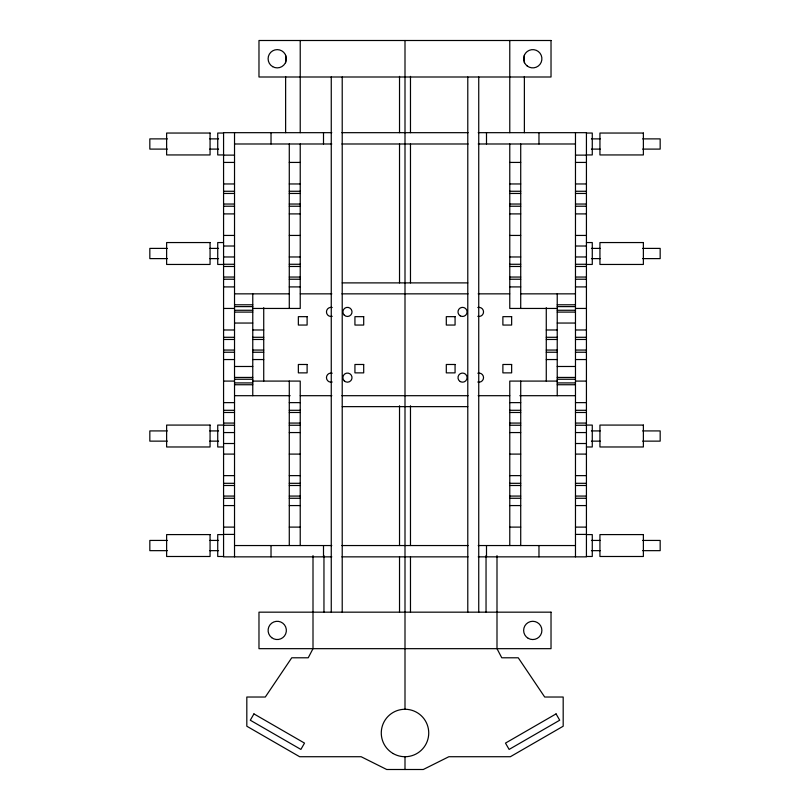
<?xml version="1.0" encoding="UTF-8"?>
<svg xmlns="http://www.w3.org/2000/svg" width="810" height="810" viewBox="0 0 810 810"><rect width="100%" height="100%" fill="white"/><g stroke="black" fill="none" stroke-linecap="round" stroke-linejoin="round"><path stroke-width="1.21" d="M331.786 132.678L223.57 132.678L223.57 556.855L331.786 556.855M341.891 132.678L468.109 132.678M478.214 132.678L586.43 132.678L586.43 556.855L478.214 556.855M223.57 133.042L217.728 133.042L217.728 154.943L223.57 154.943M586.43 133.042L592.272 133.042L592.272 154.943L586.43 154.943M167.326 138.885L149.83 138.885L149.83 149.101L167.326 149.101M209.82 138.885L218.568 138.885M591.432 138.885L600.18 138.885M642.674 138.885L660.17 138.885L660.17 149.101L642.674 149.101M234.525 143.988L331.786 143.988M341.891 143.988L468.109 143.988M478.214 143.988L575.475 143.988M209.82 149.101L218.568 149.101M591.432 149.101L600.18 149.101M223.57 155.125L234.525 155.125M575.475 155.125L586.43 155.125M223.57 162.425L234.525 162.425M289.281 162.425L300.226 162.425M509.774 162.425L520.719 162.425M575.475 162.425L586.43 162.425M223.57 183.961L234.525 183.961M289.281 183.961L300.226 183.961M509.774 183.961L520.719 183.961M575.475 183.961L586.43 183.961M223.57 191.261L234.525 191.261M289.281 191.261L300.226 191.261M509.774 191.261L520.719 191.261M575.475 191.261L586.43 191.261M223.57 193.458L234.525 193.458M289.281 193.458L300.226 193.458M509.774 193.458L520.719 193.458M575.475 193.458L586.43 193.458M223.57 204.039L234.525 204.039M289.281 204.039L300.226 204.039M509.774 204.039L520.719 204.039M575.475 204.039L586.43 204.039M223.57 206.236L234.525 206.236M289.281 206.236L300.226 206.236M509.774 206.236L520.719 206.236M575.475 206.236L586.43 206.236M223.57 213.901L234.525 213.901M289.281 213.901L300.226 213.901M509.774 213.901L520.719 213.901M575.475 213.901L586.43 213.901M223.57 235.437L234.525 235.437M289.281 235.437L300.226 235.437M509.774 235.437L520.719 235.437M575.475 235.437L586.43 235.437M223.57 242.554L217.728 242.554L217.728 264.455L223.57 264.455M586.43 242.554L592.272 242.554L592.272 264.455L586.43 264.455M223.57 246.017L234.525 246.017M575.475 246.017L586.43 246.017M167.326 248.397L149.83 248.397L149.83 258.613L167.326 258.613M209.82 248.397L218.568 248.397M591.432 248.397L600.18 248.397M642.674 248.397L660.17 248.397L660.17 258.613L642.674 258.613M223.57 256.973L234.525 256.973M289.281 256.973L300.226 256.973M509.774 256.973L520.719 256.973M575.475 256.973L586.43 256.973M209.82 258.613L218.568 258.613M591.432 258.613L600.18 258.613M223.57 264.273L234.525 264.273M289.281 264.273L300.226 264.273M509.774 264.273L520.719 264.273M575.475 264.273L586.43 264.273M223.57 266.47L234.525 266.47M289.281 266.47L300.226 266.47M509.774 266.47L520.719 266.47M575.475 266.47L586.43 266.47M223.57 277.05L234.525 277.05M289.281 277.05L300.226 277.05M509.774 277.05L520.719 277.05M575.475 277.05L586.43 277.05M223.57 279.237L234.525 279.237M289.281 279.237L300.226 279.237M509.774 279.237L520.719 279.237M575.475 279.237L586.43 279.237M342.215 282.892L467.785 282.892M223.57 286.912L234.525 286.912M289.281 286.912L300.226 286.912M509.774 286.912L520.719 286.912M575.475 286.912L586.43 286.912M234.525 293.848L289.281 293.848M300.308 293.848L331.837 293.848M341.931 293.848L468.069 293.848M478.163 293.848L509.692 293.848M520.719 293.848L575.475 293.848M234.525 304.793L252.771 304.793M557.229 304.793L575.475 304.793M234.525 306.615L252.771 306.615M557.229 306.615L575.475 306.615M223.57 308.448L234.525 308.448M252.771 308.448L300.226 308.448L300.226 143.988M557.229 308.448L509.774 308.448L509.774 143.988M575.475 308.448L586.43 308.448M234.525 310.27L252.771 310.27M557.229 310.27L575.475 310.27M234.525 312.093L252.771 312.093M557.229 312.093L575.475 312.093M234.525 323.048L252.771 323.048M557.229 323.048L575.475 323.048M223.57 329.984L234.525 329.984M252.771 329.984L263.726 329.984M546.274 329.984L557.229 329.984M575.475 329.984L586.43 329.984M223.57 337.284L234.525 337.284M252.771 337.284L263.726 337.284M546.274 337.284L557.229 337.284M575.475 337.284L586.43 337.284M223.57 339.471L234.525 339.471M252.771 339.471L263.726 339.471M546.274 339.471L557.229 339.471M575.475 339.471L586.43 339.471M223.57 350.062L234.525 350.062M252.771 350.062L263.726 350.062M546.274 350.062L557.229 350.062M575.475 350.062L586.43 350.062M223.57 352.249L234.525 352.249M252.771 352.249L263.726 352.249M546.274 352.249L557.229 352.249M575.475 352.249L586.43 352.249M223.57 359.549L234.525 359.549M252.771 359.549L263.726 359.549M546.274 359.549L557.229 359.549M575.475 359.549L586.43 359.549M234.525 366.484L252.771 366.484M557.229 366.484L575.475 366.484M234.525 377.44L252.771 377.44M557.229 377.44L575.475 377.44M234.525 379.262L252.771 379.262M557.229 379.262L575.475 379.262M223.57 381.085L234.525 381.085M252.771 381.085L300.226 381.085L300.226 545.545M557.229 381.085L509.774 381.085L509.774 545.545M575.475 381.085L586.43 381.085M234.525 382.917L252.771 382.917M557.229 382.917L575.475 382.917M234.525 384.74L252.771 384.74M557.229 384.74L575.475 384.74M234.525 395.695L290.162 395.695M300.226 395.695L331.837 395.695M341.891 395.695L468.109 395.695M478.163 395.695L509.774 395.695M519.838 395.695L575.475 395.695M223.57 402.631L234.525 402.631M289.281 402.631L300.226 402.631M509.774 402.631L520.719 402.631M575.475 402.631L586.43 402.631M342.215 406.64L467.785 406.64M223.57 410.295L234.525 410.295M289.281 410.295L300.226 410.295M509.774 410.295L520.719 410.295M575.475 410.295L586.43 410.295M223.57 412.482L234.525 412.482M289.281 412.482L300.226 412.482M509.774 412.482L520.719 412.482M575.475 412.482L586.43 412.482M223.57 423.073L234.525 423.073M289.281 423.073L300.226 423.073M509.774 423.073L520.719 423.073M575.475 423.073L586.43 423.073M223.57 425.078L217.728 425.078L217.728 446.978L223.57 446.978M586.43 425.078L592.272 425.078L592.272 446.978L586.43 446.978M223.57 425.26L234.525 425.26M289.281 425.26L300.226 425.26M509.774 425.26L520.719 425.26M575.475 425.26L586.43 425.26M167.326 430.92L149.83 430.92L149.83 441.136L167.326 441.136M209.82 430.92L218.568 430.92M591.432 430.92L600.18 430.92M642.674 430.92L660.17 430.92L660.17 441.136L642.674 441.136M223.57 432.56L234.525 432.56M289.281 432.56L300.226 432.56M509.774 432.56L520.719 432.56M575.475 432.56L586.43 432.56M209.82 441.136L218.568 441.136M591.432 441.136L600.18 441.136M223.57 443.515L234.525 443.515M575.475 443.515L586.43 443.515M223.57 454.096L234.525 454.096M289.281 454.096L300.226 454.096M509.774 454.096L520.719 454.096M575.475 454.096L586.43 454.096M223.57 475.632L234.525 475.632M289.281 475.632L300.226 475.632M509.774 475.632L520.719 475.632M575.475 475.632L586.43 475.632M223.57 483.307L234.525 483.307M289.281 483.307L300.226 483.307M509.774 483.307L520.719 483.307M575.475 483.307L586.43 483.307M223.57 485.494L234.525 485.494M289.281 485.494L300.226 485.494M509.774 485.494L520.719 485.494M575.475 485.494L586.43 485.494M223.57 496.074L234.525 496.074M289.281 496.074L300.226 496.074M509.774 496.074L520.719 496.074M575.475 496.074L586.43 496.074M223.57 498.272L234.525 498.272M289.281 498.272L300.226 498.272M509.774 498.272L520.719 498.272M575.475 498.272L586.43 498.272M223.57 505.572L234.525 505.572M289.281 505.572L300.226 505.572M509.774 505.572L520.719 505.572M575.475 505.572L586.43 505.572M223.57 527.107L234.525 527.107M289.281 527.107L300.226 527.107M509.774 527.107L520.719 527.107M575.475 527.107L586.43 527.107M223.57 534.408L234.525 534.408M575.475 534.408L586.43 534.408M223.57 534.59L217.728 534.59L217.728 556.49L223.57 556.49M586.43 534.59L592.272 534.59L592.272 556.49L586.43 556.49M167.326 540.432L149.83 540.432L149.83 550.658L167.326 550.658M209.82 540.432L218.568 540.432M591.432 540.432L600.18 540.432M642.674 540.432L660.17 540.432L660.17 550.658L642.674 550.658M234.525 545.545L331.786 545.545M341.891 545.545L468.109 545.545M478.214 545.545L575.475 545.545M209.82 550.658L218.568 550.658M591.432 550.658L600.18 550.658M341.891 556.855L468.109 556.855M575.475 132.678L575.475 556.855M557.229 293.848L557.229 395.695M546.274 307.678L546.274 381.085M538.974 132.678L538.974 143.988M538.974 545.545L538.974 556.855M524.374 55.293L524.374 62.775M524.374 76.504L524.374 132.678M520.719 143.988L520.719 308.448M520.719 381.085L520.719 545.545M509.774 40.5L509.774 132.678M496.996 555.599L496.996 648.668L501.765 657.791L518.258 657.791L544.695 697.025L563.183 697.025L563.183 726.226L510.361 756.722L448.872 756.722L423.286 769.5L386.714 769.5L361.128 756.722L299.639 756.722L246.817 726.226L246.817 697.025L265.305 697.025L291.742 657.791L308.235 657.791L313.004 648.668L313.004 555.599M486.496 132.678L486.496 143.988M486.496 545.545L486.496 556.855M486.041 555.599L486.041 612.461M478.74 77.001L478.74 612.168M467.785 77.001L467.785 612.168M410.478 76.373L410.478 132.678M410.478 143.988L410.478 282.892M410.478 405.769L410.478 545.545M410.478 556.855L410.478 612.198M405 40.5L405 709.266M405 756.722L405 769.5M399.522 76.373L399.522 132.678M399.522 143.988L399.522 282.892M399.522 405.769L399.522 545.545M399.522 556.855L399.522 612.198M342.215 77.001L342.215 612.168M331.26 77.001L331.26 612.168M323.959 555.599L323.959 612.461M323.504 132.678L323.504 143.988M323.504 545.545L323.504 556.855M300.226 40.5L300.226 132.678M289.281 143.988L289.281 308.448M289.281 381.085L289.281 545.545M285.626 55.293L285.626 62.775M285.626 76.504L285.626 132.678M271.026 132.678L271.026 143.988M271.026 545.545L271.026 556.855M263.726 307.678L263.726 381.085M252.771 293.848L252.771 395.695M234.525 132.678L234.525 556.855M332.201 382.026A4.566 4.566 0 0 1 326.46 377.622A4.566 4.566 0 0 1 332.201 373.218M332.201 316.325A4.566 4.566 0 0 1 326.46 311.911A4.566 4.566 0 0 1 332.201 307.506M477.799 373.218A4.566 4.566 0 0 1 483.54 377.622A4.566 4.566 0 0 1 477.799 382.026M477.799 307.506A4.566 4.566 0 0 1 483.54 311.911A4.566 4.566 0 0 1 477.799 316.325M253.935 713.894L250.29 720.222L300.875 749.422L304.519 743.104L253.935 713.894M556.065 713.894L505.481 743.104L509.125 749.422L559.71 720.222L556.065 713.894M551.023 40.5L258.977 40.5L258.977 77.001L551.023 77.001L551.023 40.5M210.063 133.042L166.627 133.042L166.627 154.943L210.063 154.943L210.063 133.042M643.373 133.042L599.937 133.042L599.937 154.943L643.373 154.943L643.373 133.042M210.063 242.554L166.627 242.554L166.627 264.455L210.063 264.455L210.063 242.554M643.373 242.554L599.937 242.554L599.937 264.455L643.373 264.455L643.373 242.554M307.111 316.659L298.353 316.659L298.353 325.053L307.111 325.053L307.111 316.659M363.7 316.659L354.932 316.659L354.932 325.053L363.7 325.053L363.7 316.659M455.068 316.659L446.3 316.659L446.3 325.053L455.068 325.053L455.068 316.659M511.647 316.659L502.888 316.659L502.888 325.053L511.647 325.053L511.647 316.659M307.111 364.48L298.353 364.48L298.353 372.873L307.111 372.873L307.111 364.48M363.7 364.48L354.932 364.48L354.932 372.873L363.7 372.873L363.7 364.48M455.068 364.48L446.3 364.48L446.3 372.873L455.068 372.873L455.068 364.48M511.647 364.48L502.888 364.48L502.888 372.873L511.647 372.873L511.647 364.48M210.063 425.078L166.627 425.078L166.627 446.978L210.063 446.978L210.063 425.078M643.373 425.078L599.937 425.078L599.937 446.978L643.373 446.978L643.373 425.078M210.063 534.59L166.627 534.59L166.627 556.49L210.063 556.49L210.063 534.59M643.373 534.59L599.937 534.59L599.937 556.49L643.373 556.49L643.373 534.59M551.023 612.168L258.977 612.168L258.977 648.668L551.023 648.668L551.023 612.168M393.133 753.543A23.733 23.733 0 0 0 428.733 732.999A23.733 23.733 0 0 0 393.133 712.446A23.733 23.733 0 0 0 393.133 753.543M344.23 380.852A4.566 4.566 0 0 0 351.864 378.807A4.566 4.566 0 0 0 346.275 373.218A4.566 4.566 0 0 0 344.23 380.852M344.23 315.141A4.566 4.566 0 0 0 351.864 313.095A4.566 4.566 0 0 0 346.275 307.506A4.566 4.566 0 0 0 344.23 315.141M271.674 637.652A9.123 9.123 0 0 0 286.284 631.608A9.123 9.123 0 0 0 273.74 621.989A9.123 9.123 0 0 0 271.674 637.652M272.666 66.653A9.123 9.123 0 0 0 286.355 58.755A9.123 9.123 0 0 0 272.666 50.848A9.123 9.123 0 0 0 272.666 66.653M460.262 381.571A4.566 4.566 0 0 0 467.107 377.622A4.566 4.566 0 0 0 460.262 373.673A4.566 4.566 0 0 0 460.262 381.571M460.262 315.87A4.566 4.566 0 0 0 467.107 311.911A4.566 4.566 0 0 0 460.262 307.962A4.566 4.566 0 0 0 460.262 315.87M528.201 638.321A9.123 9.123 0 0 0 541.89 630.413A9.123 9.123 0 0 0 528.201 622.515A9.123 9.123 0 0 0 528.201 638.321M527.209 65.995A9.123 9.123 0 0 0 541.819 59.94A9.123 9.123 0 0 0 529.274 50.321A9.123 9.123 0 0 0 527.209 65.995"/></g></svg>
